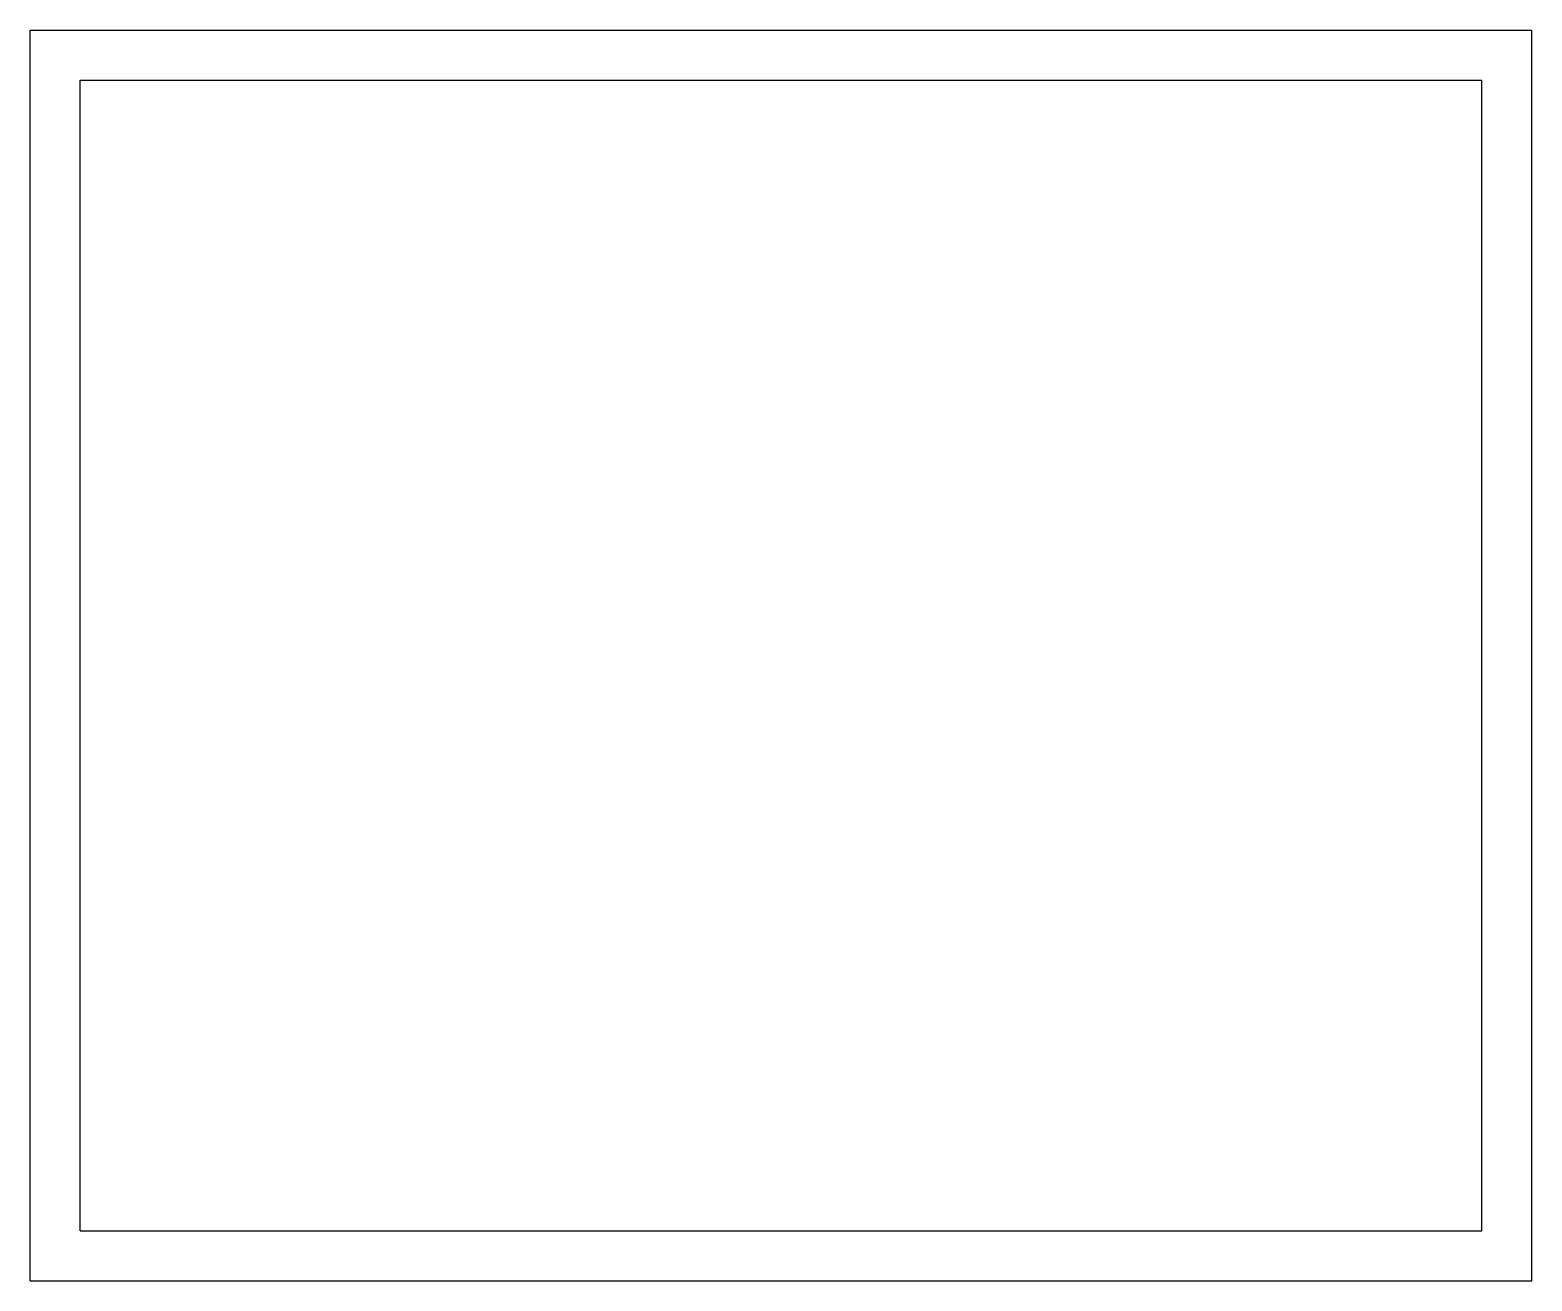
# Model space of a CAD drawing. Header units: millimetres. Extents: x -3000 to 3000, y -2500 to 2500.
import ezdxf

# ---------------------------------------------------------------- set-up
doc = ezdxf.new("R2010")
doc.units = ezdxf.units.MM

msp = doc.modelspace()

# ---------------------------------------------------------------- linework, layer by layer
for p, q in [((-3000, -2500, 2700), (-3000, 2500, 2700)), ((-3000, 2500, 2700), (3000, 2500, 2700)), ((3000, -2500, 2700), (3000, 2500, 2700)), ((-2800, -2300, 2700), (-2800, 2300, 2700)), ((-2800, 2300, 2700), (2800, 2300, 2700)), ((2800, -2300, 2700), (2800, 2300, 2700)), ((-2800, -2300, 2700), (2800, -2300, 2700)), ((-3000, -2500, 2700), (3000, -2500, 2700))]:
    msp.add_line(p, q)

doc.saveas('drawing.dxf')
